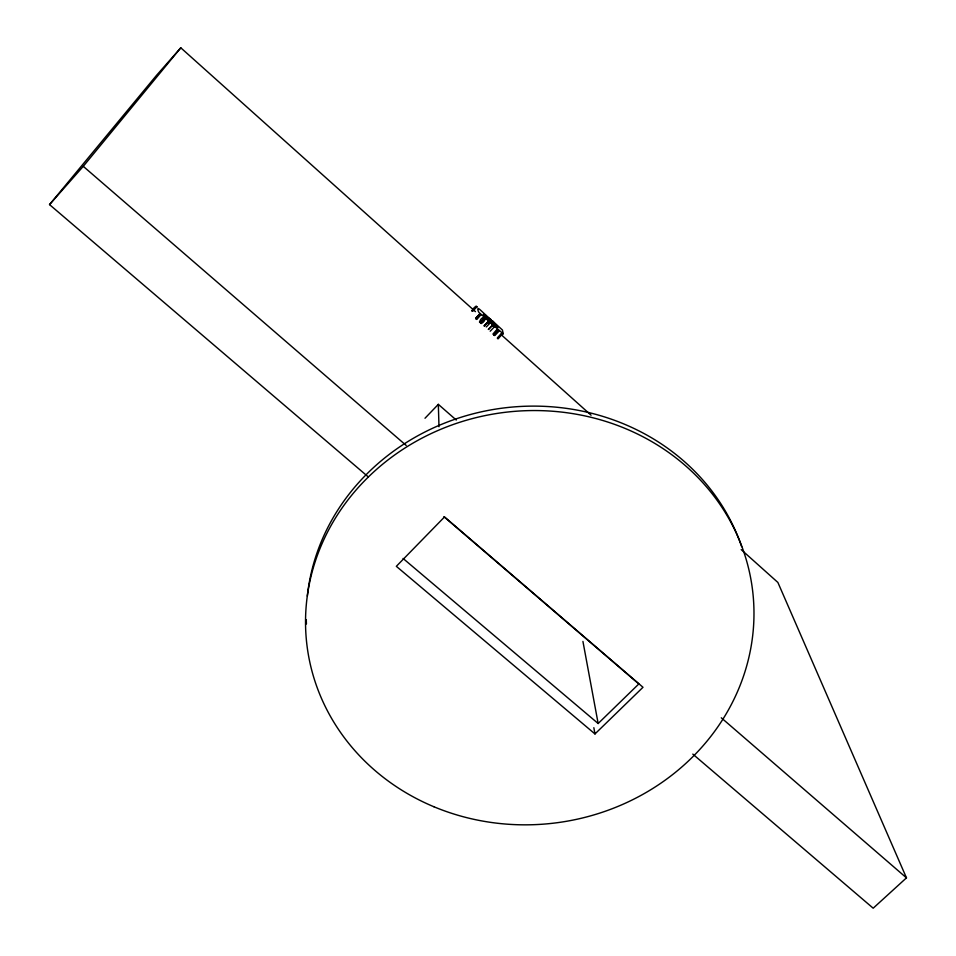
<?xml version="1.0" encoding="UTF-8"?>
<svg xmlns="http://www.w3.org/2000/svg" width="956" height="956" viewBox="0 0 956 956"><rect width="100%" height="100%" fill="white"/><g stroke="black" fill="none" stroke-linecap="round" stroke-linejoin="round"><path stroke-width="1.43" d="M368.323 476.936L49.533 204.608L83.268 166.332L180.792 47.8L475.443 311.644M49.533 204.608L156.449 75.44L180.792 47.8M471.941 310.7C477.068 302.431 477.63 309.577 476.136 306.243M472.156 310.82L476.674 306.78L472.551 311.238M472.372 311.011L476.47 306.78M472.384 311.082L476.626 306.745M475.67 318.336L479.649 314.022L480.701 314.966L476.566 319.447M475.921 318.324L479.924 314.13L480.557 315.265L480.486 314.644L476.494 318.826M475.98 318.611L479.936 314.285M476.016 318.969L480.02 314.775M476.53 319.101L480.51 314.787M479.47 322.053C482.505 313.544 488.815 319.34 481.179 323.582M480.067 322.59L484.035 318.085L484.573 318.563M480.557 322.638L484.549 318.408L485.17 319.388M480.605 323.068L484.608 318.886M481.119 323.104L485.122 318.922M488.014 321.754L484.023 325.936C492.973 316.352 486.401 325.841 489.245 322.889M484.584 326.366C484.369 323.869 490.38 322.232 488.647 322.387M486.269 326.964L490.404 322.65L483.258 314.357L489.914 318.838L480.235 309.887A4.422 0.729 43.8 0 0 479.231 309.039C476.506 306.398 478.167 312.935 480.103 313.425L490.404 322.65M488.265 329.485L492.256 325.315L494.192 327.048L490.189 331.218M488.791 329.199L492.914 324.885C478.645 304.833 487.225 320.654 492.914 324.885M492.926 334.086L496.881 329.557L497.526 330.011L498.59 331.409L494.587 335.58M493.511 334.612L497.455 330.107L497.98 330.573M493.834 334.779L497.968 330.429L498.59 331.409M494.037 335.078L498.028 330.907M494.383 335.233L498.518 330.919M497.383 337.934L501.518 333.62L502.091 334.134L498.016 338.902M497.455 338.388L501.518 333.62M497.957 338.436L502.091 334.134M425.002 418.25L438.326 404.352L456.275 420.054M403.074 558.459L598.157 723.513L638.823 683.946L443.883 516.646M594.979 733.945L642.994 687.28L444.528 516.945L396.334 566.322L594.979 733.945L593.843 727.695M741.187 549.604L777.885 582.455L906.467 877.859L873.187 908.2L692.801 754.105M494.192 327.048L492.256 325.315M83.268 166.332L406.228 445.472M721.278 717.789L906.467 877.859M483.473 317.858L484.071 318.408M501.016 334.54L591.083 415.191M476.04 306.398L476.65 306.936M582.933 641.416L598.157 723.513M438.326 404.352L438.995 426.723M306.422 624.005A223.035 205.695 -7.3 0 1 306.29 619.608M307.33 596.138A223.035 205.695 -7.3 0 1 506.286 407.662A223.035 205.695 -7.3 0 1 741.665 546.677M503.25 333.811L493.678 325.59L493.177 324.837L497.921 327.585L492.699 321.085L502.426 329.999L503.238 333.847M490.058 319.973L496.212 326.725L490.309 318.934L492.137 321.658L490.165 319.997M487.417 317.643L486.568 316.89L489.066 320.152L487.417 317.643M433.916 806.756A224.505 206.855 -7.3 0 0 753.22 596.413A224.505 206.855 -7.3 0 0 402.106 449.858A224.505 206.855 -7.3 0 0 433.916 806.756"/></g></svg>
